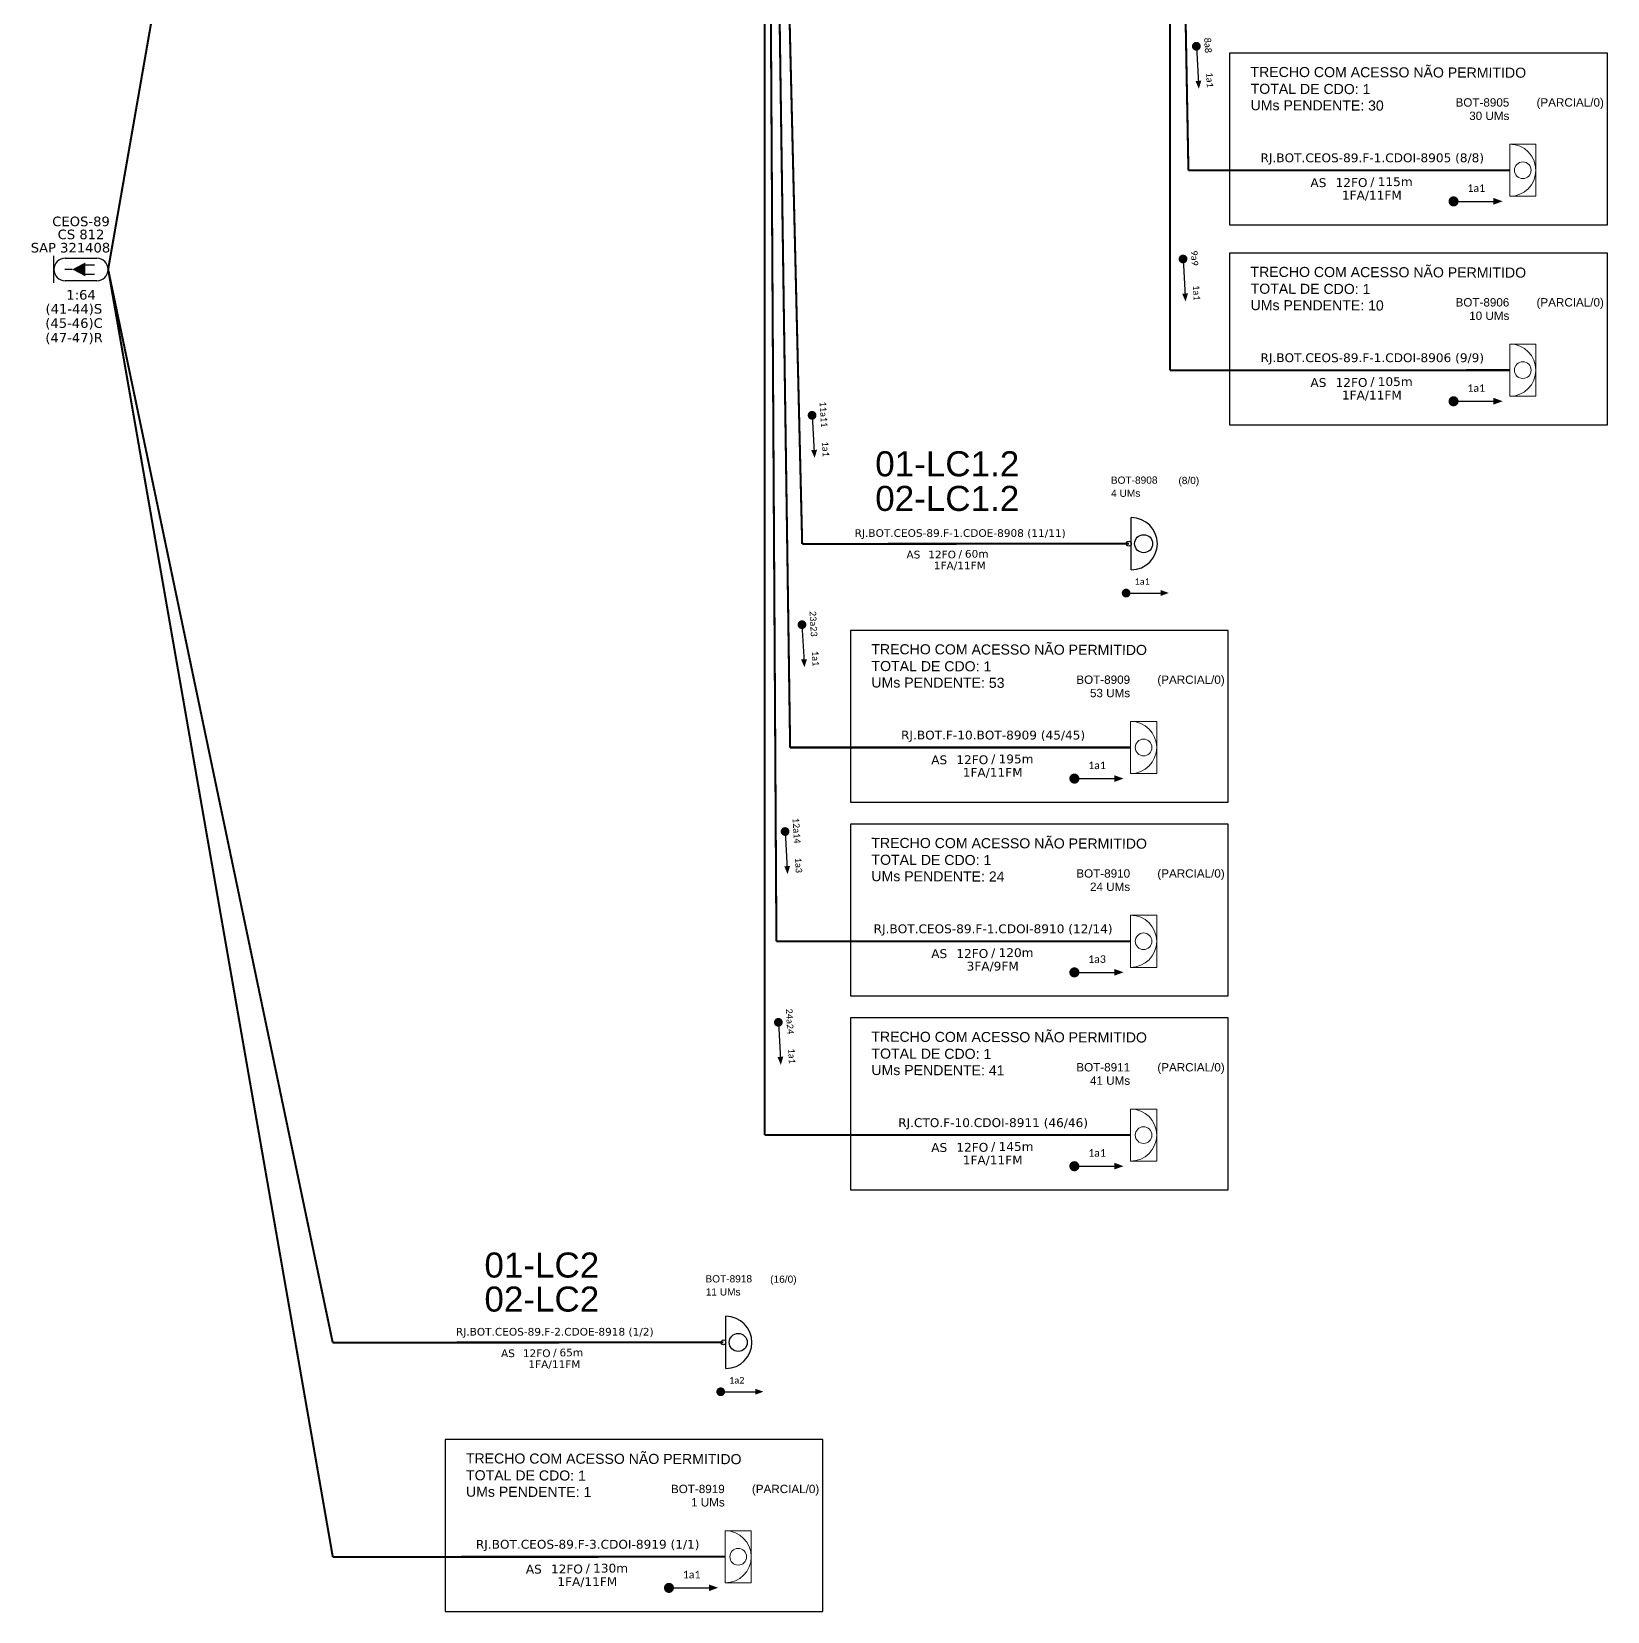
# Model space of a CAD drawing. Header units: millimetres. Extents: x 173500 to 235718, y 275831 to 364053.
# Drawn here: x 173500 to 209465, y 275831 to 311891 of the extents above; entities that cross this region are included whole.
import ezdxf
from ezdxf.enums import TextEntityAlignment as Align

# ---------------------------------------------------------------- set-up
doc = ezdxf.new("R2010")
doc.units = ezdxf.units.MM
doc.header["$LTSCALE"] = 0.1
doc.header["$MEASUREMENT"] = 0
for name, color, linetype, lineweight in [("20.0-LEGENDA DOS CDO'S", 1, 'Continuous', 0), ('20.1-CDO_INTERIOR', 1, 'Continuous', 0), ('20.2-CDO_POSTE', 1, 'Continuous', 5), ('40.1-ETIQUETAS', 1, 'Continuous', 20)]:
    doc.layers.add(name, color=color, linetype=linetype, lineweight=lineweight)
for name, color, linetype in [('20.4-CEOS', 1, 'Continuous'), ('CAP a instalar', 1, 'Continuous'), ('label_cabos', 7, 'Continuous'), ('LC1', 3, 'Continuous'), ('SETA', 7, 'Continuous')]:
    doc.layers.add(name, color=color, linetype=linetype)
doc.styles.add('ARIAL', font='arial.ttf')
doc.styles.add('siredit', font='verdana.ttf')
doc.styles.get("Standard").update_dxf_attribs({"font": 'arial.ttf'})
doc.linetypes.add('FENCELINE1', pattern='A,0.25,-0.1,[133,ltypeshp.shx,S=0.1,R=0,X=-0.1,Y=0],-0.1,1', length=1.45)

# ---------------------------------------------------------------- blocks, each defined once
blk = doc.blocks.new('CEOS_RP_CT_DRT')
at = {"layer": '20.4-CEOS', "color": 0}
for p, q in [((-4.54, 1.19), (-1.19, 1.19)), ((-1.19, -1.19), (-4.54, -1.19))]:
    blk.add_line(p, q, dxfattribs=at)
for points in [[(-5.73, -1.43), (-5.73, 1.44)], [(-3.79, 0), (-4.59, 0)], [(-2.47, 0.48), (-1.45, 0.48)], [(-2.47, -0.52), (-1.45, -0.52)]]:
    blk.add_lwpolyline(points, dxfattribs=at)
blk.add_lwpolyline([(-3.79, 0, 0, 1.47, 0), (-2.41, 0, 1.47, 1.47, 0)], format="xyseb", dxfattribs=at)
for centre, start, end in [((-4.54, 0), 90, 270), ((-1.19, 0), 270, 90)]:
    blk.add_arc(centre, 1.19, start, end, dxfattribs=at)
at = {"layer": '20.4-CEOS', "color": 7, "style": 'siredit'}
for tag, p in [('Nº_DA_CEOS', (-2.86, 5.6)), ('LOCAL', (-2.86, 4.24)), ('SAP', (-2.86, 2.78)), ('RACIO_SPLITAGEM', (-2.86, -1.88)), ('FIBRAS_SPLITTER', (-2.86, -3.58)), ('RESERVA_FINAIS', (-2.86, -6.39)), ('FIBRAS_TOP_C', (-2.86, -5.08))]:
    blk.add_attdef(tag, text='', height=1.01, dxfattribs=at).set_placement(p, align=Align.TOP_CENTER)
blk = doc.blocks.new('ETIQUETA_RS5F')
at = {"layer": '40.1-ETIQUETAS', "color": 0, "style": 'siredit'}
blk.add_text('/', height=1.5, dxfattribs=at).set_placement((1.55, -1.95), align=Align.MIDDLE_RIGHT)
for tag, p in [('ETIQUETA_R_SECUNDARIA', (1.18, 2.1)), ('ETIQUETA_R_PRIMARIA', (1.18, 4.1)), ('F_ATIVAS/F_MORTAS', (1.11, -4.24))]:
    blk.add_attdef(tag, text='', height=1.5, dxfattribs=at).set_placement(p, align=Align.MIDDLE_CENTER)
for tag, p in [('TIPO_CABO', (-6.62, -2.12)), ('CAP_CABO', (0.37, -2.09))]:
    blk.add_attdef(tag, text='', height=1.5, dxfattribs=at).set_placement(p, align=Align.MIDDLE_RIGHT)
blk.add_attdef('METROS', text='', height=1.5, dxfattribs=at).set_placement((2.11, -1.95), align=Align.MIDDLE_LEFT)
for tag, p in [('FUSÃO_1', (0.82, -8.39)), ('FUSÃO_2', (0.82, -10.6)), ('FUSÃO_3', (0.82, -12.93)), ('FUSÃO_4', (0.82, -15.14)), ('FUSÃO_5', (0.82, -17.16))]:
    blk.add_attdef(tag, text='', height=1.5, dxfattribs=at).set_placement(p, align=Align.CENTER)
blk = doc.blocks.new('CDOI_INT')
at = {"layer": '20.1-CDO_INTERIOR', "color": 0, "lineweight": 18}
blk.add_lwpolyline([(4.25, -4.25), (4.25, 4.25), (0, 4.25), (0, -4.25)], close=True, dxfattribs=at)
blk.add_circle((2.12, 0), 1.36, dxfattribs=at)
blk.add_arc((0, 0), 4.25, 270, 90, dxfattribs=at)
at = {"layer": "20.0-LEGENDA DOS CDO'S", "color": 0, "style": 'ARIAL'}
for tag, p in [('CDO_N', (-0.08, 10.38)), ('SPLITER_1', (21.18, 10.38)), ('SURVEY', (-0.08, 8.2)), ('SPLITER_2', (21.19, 8.68)), ('SAP', (-0.08, 6.23)), ('1:XX', (5.94, -2.22)), ('UMS', (5.94, -4.24))]:
    blk.add_attdef(tag, p, '', height=1.36, dxfattribs=at)
blk.add_attdef('FIBRAS_UTILIZADAS', text='', height=1.36, dxfattribs=at).set_placement((15.34, 10.38), align=Align.CENTER)
blk = doc.blocks.new('CDOE-TEXTO PADRÃO')
at = {"layer": "20.0-LEGENDA DOS CDO'S", "color": 0, "style": 'ARIAL'}
for tag, p in [('CDO_N', (0.49, 7.39)), ('CORDOALHA', (0.5, 4.33)), ('SAP', (0.51, 1.67)), ('SPLITER_1', (0.59, -0.91)), ('SPLITER_2', (0.6, -3.55)), ('(XX-XX_F)S', (0.54, -8.29)), ('(XX-XX_L)S', (0.55, -10.83)), ('UMS', (0.55, -13.15))]:
    blk.add_attdef(tag, p, '', height=1.7, rotation=0.118, dxfattribs=at)
blk.add_attdef('FIBRAS_UTILIZADAS', text='', height=1.7, rotation=0.118, dxfattribs=at).set_placement((19.77, 7.43), align=Align.CENTER)
blk = doc.blocks.new('CDOE POSTE_')
at = {"color": 1}
blk.add_line((12.92, -5.49), (-2.38, -5.49), dxfattribs=at)
for centre, radius in [((5.27, -1.86), 2.64), ((5.27, -6.2), 0.708)]:
    blk.add_circle(centre, radius, dxfattribs=at)
blk.add_arc((5.27, -5.49), 7.65, 0, 180, dxfattribs=at)

msp = doc.modelspace()

# ---------------------------------------------------------------- linework, layer by layer
for points, const_width in [([(200080, 311607, 1), (200086, 311507, 1)], 100), ([(205896, 308015, 1), (206011, 308015, 1)], 115), ([(199777, 306751, 1), (199782, 306651, 1)], 100), ([(205896, 303453, 1), (206011, 303453, 1)], 115), ([(191311, 303182, 1), (191316, 303082, 1)], 100), ([(198431, 299075, 1), (198531, 299075, 1)], 100), ([(191079, 298403, 1), (191085, 298303, 1)], 100), ([(197242, 294840, 1), (197357, 294840, 1)], 115), ([(190694, 293682, 1), (190700, 293582, 1)], 100), ([(197242, 290417, 1), (197357, 290417, 1)], 115), ([(190540, 289327, 1), (190545, 289227, 1)], 100), ([(197242, 285993, 1), (197357, 285993, 1)], 115), ([(189178, 280844, 1), (189278, 280844, 1)], 100), ([(187989, 276368, 1), (188104, 276368, 1)], 115)]:
    msp.add_lwpolyline(points, format="xyb", close=True, dxfattribs=dict(const_width=const_width))
at = {"color": 3}
for points in [[(200842, 307478), (209465, 307478), (209465, 311400), (200842, 311400)], [(200842, 302915), (209465, 302915), (209465, 306837), (200842, 306837)], [(192188, 294302), (200810, 294302), (200810, 298224), (192188, 298224)], [(192188, 289880), (200810, 289880), (200810, 293802), (192188, 293802)], [(192188, 285456), (200810, 285456), (200810, 289378), (192188, 289378)], [(182935, 275831), (191558, 275831), (191558, 279753), (182935, 279753)]]:
    msp.add_lwpolyline(points, close=True, dxfattribs=at)
at = {"layer": 'CAP a instalar', "linetype": 'FENCELINE1', "ltscale": 7, "const_width": 46.7}
for points in [[(175247, 306463), (180372, 335852)], [(191087, 300197), (190231, 335863)], [(175247, 306463), (180372, 281967)], [(191087, 300197), (198543, 300202)], [(180372, 281967), (189290, 281971)]]:
    msp.add_lwpolyline(points, dxfattribs=at)
at = {"layer": 'CAP a instalar', "color": 8, "linetype": 'FENCELINE1', "ltscale": 7, "const_width": 46.7}
for points in [[(190229, 286703), (190231, 335863)], [(190231, 335863), (190499, 291123)], [(190812, 295550), (190231, 335863)], [(199483, 331097), (199484, 304158)], [(199902, 308721), (199486, 331139)], [(199902, 308721), (207237, 308726)], [(180374, 277075), (175247, 306463)], [(199484, 304158), (207237, 304163)], [(190812, 295550), (198583, 295550)], [(190499, 291123), (198583, 291127)], [(190229, 286703), (198583, 286703)], [(180372, 277075), (189330, 277078)]]:
    msp.add_lwpolyline(points, dxfattribs=at)
at = {"layer": 'SETA'}
for points in [[(200083, 311557), (200132, 310699)], [(205953, 308015), (206943, 308015)], [(199780, 306701), (199829, 305843)], [(205953, 303453), (206943, 303453)], [(191313, 303132), (191363, 302273)], [(198481, 299075), (199341, 299075)], [(191082, 298353), (191131, 297495)], [(197299, 294840), (198289, 294840)], [(190697, 293632), (190746, 292774)], [(197299, 290417), (198289, 290417)], [(190543, 289277), (190592, 288419)], [(197299, 285993), (198289, 285993)], [(189228, 280844), (190088, 280844)], [(188046, 276368), (189036, 276368)]]:
    msp.add_lwpolyline(points, dxfattribs=at)
for points in [[(200196, 310771), (200140, 310585), (200063, 310764)], [(206864, 308094), (207075, 308017), (206864, 307940)], [(199893, 305915), (199837, 305729), (199760, 305908)], [(206864, 303531), (207075, 303454), (206864, 303377)], [(191427, 302346), (191371, 302159), (191293, 302338)], [(199272, 299143), (199455, 299077), (199272, 299010)], [(191195, 297567), (191139, 297381), (191062, 297560)], [(198210, 294918), (198421, 294841), (198210, 294764)], [(190810, 292846), (190754, 292660), (190677, 292839)], [(198210, 290495), (198421, 290419), (198210, 290342)], [(190656, 288492), (190600, 288305), (190523, 288484)], [(198210, 286071), (198421, 285994), (198210, 285918)], [(190019, 280912), (190202, 280846), (190019, 280779)], [(188957, 276446), (189168, 276370), (188957, 276293)]]:
    msp.add_solid(points, dxfattribs=at)

# ---------------------------------------------------------------- block references
at = {"layer": '20.2-CDO_POSTE', "color": 8}
ref = msp.add_blockref('CDOI_INT', (207237, 308726), dxfattribs=dict(at, xscale=139.9564310393651, yscale=139.9564310393651, zscale=139.9564310393651))
ref.add_attrib('CDO_N', 'BOT-8905', dxfattribs={"layer": "20.0-LEGENDA DOS CDO'S", "color": 0, "height": 190.4, "style": 'ARIAL'}).set_placement((207226, 310179), align=Align.RIGHT)
ref.add_attrib('FIBRAS_UTILIZADAS', '(PARCIAL/0)', dxfattribs={"layer": "20.0-LEGENDA DOS CDO'S", "color": 0, "height": 190.38, "style": 'ARIAL'}).set_placement((209384, 310179), align=Align.RIGHT)
ref.add_attrib('SURVEY', '30 UMs', dxfattribs={"layer": "20.0-LEGENDA DOS CDO'S", "color": 0, "height": 190.4, "style": 'ARIAL'}).set_placement((207227, 309873), align=Align.RIGHT)
ref = msp.add_blockref('CDOI_INT', (207237, 304163), dxfattribs=dict(at, xscale=139.9564310393651, yscale=139.9564310393651, zscale=139.9564310393651))
ref.add_attrib('CDO_N', 'BOT-8906', dxfattribs={"layer": "20.0-LEGENDA DOS CDO'S", "color": 0, "height": 190.4, "style": 'ARIAL'}).set_placement((207226, 305616), align=Align.RIGHT)
ref.add_attrib('FIBRAS_UTILIZADAS', '(PARCIAL/0)', dxfattribs={"layer": "20.0-LEGENDA DOS CDO'S", "color": 0, "height": 190.38, "style": 'ARIAL'}).set_placement((209384, 305616), align=Align.RIGHT)
ref.add_attrib('SURVEY', '10 UMs', dxfattribs={"layer": "20.0-LEGENDA DOS CDO'S", "color": 0, "height": 190.4, "style": 'ARIAL'}).set_placement((207227, 305310), align=Align.RIGHT)
at = {"layer": '20.2-CDO_POSTE'}
ref = msp.add_blockref('CDOE-TEXTO PADRÃO', (198841, 300463), dxfattribs=dict(at, xscale=97.20000028610228, yscale=97.20000028610228, zscale=97.20000028610228))
ref.add_attrib('CDO_N', 'BOT-8908', (198132, 301569), dxfattribs={"layer": "20.0-LEGENDA DOS CDO'S", "color": 0, "height": 165.2, "rotation": 0.118, "style": 'ARIAL'})
ref.add_attrib('CORDOALHA', '4 UMs', (198138, 301271), dxfattribs={"layer": "20.0-LEGENDA DOS CDO'S", "color": 0, "height": 165.2, "rotation": 0.118, "style": 'ARIAL'})
ref.add_attrib('FIBRAS_UTILIZADAS', '       (8/0)', dxfattribs={"layer": "20.0-LEGENDA DOS CDO'S", "color": 0, "height": 165.23, "rotation": 0.118, "style": 'ARIAL'}).set_placement((199687, 301562), align=Align.CENTER)
at = {"layer": '20.2-CDO_POSTE', "color": 8}
ref = msp.add_blockref('CDOI_INT', (198583, 295550), dxfattribs=dict(at, xscale=139.9564310393651, yscale=139.9564310393651, zscale=139.9564310393651))
ref.add_attrib('CDO_N', 'BOT-8909', dxfattribs={"layer": "20.0-LEGENDA DOS CDO'S", "color": 0, "height": 190.4, "style": 'ARIAL'}).set_placement((198571, 297003), align=Align.RIGHT)
ref.add_attrib('FIBRAS_UTILIZADAS', '(PARCIAL/0)', dxfattribs={"layer": "20.0-LEGENDA DOS CDO'S", "color": 0, "height": 190.38, "style": 'ARIAL'}).set_placement((200730, 297003), align=Align.RIGHT)
ref.add_attrib('SURVEY', '53 UMs', dxfattribs={"layer": "20.0-LEGENDA DOS CDO'S", "color": 0, "height": 190.4, "style": 'ARIAL'}).set_placement((198572, 296698), align=Align.RIGHT)
ref = msp.add_blockref('CDOI_INT', (198583, 291127), dxfattribs=dict(at, xscale=139.9564310393651, yscale=139.9564310393651, zscale=139.9564310393651))
ref.add_attrib('CDO_N', 'BOT-8910', dxfattribs={"layer": "20.0-LEGENDA DOS CDO'S", "color": 0, "height": 190.4, "style": 'ARIAL'}).set_placement((198571, 292580), align=Align.RIGHT)
ref.add_attrib('FIBRAS_UTILIZADAS', '(PARCIAL/0)', dxfattribs={"layer": "20.0-LEGENDA DOS CDO'S", "color": 0, "height": 190.38, "style": 'ARIAL'}).set_placement((200730, 292580), align=Align.RIGHT)
ref.add_attrib('SURVEY', '24 UMs', dxfattribs={"layer": "20.0-LEGENDA DOS CDO'S", "color": 0, "height": 190.4, "style": 'ARIAL'}).set_placement((198572, 292275), align=Align.RIGHT)
ref = msp.add_blockref('CDOI_INT', (198583, 286703), dxfattribs=dict(at, xscale=139.9564310393651, yscale=139.9564310393651, zscale=139.9564310393651))
ref.add_attrib('CDO_N', 'BOT-8911', dxfattribs={"layer": "20.0-LEGENDA DOS CDO'S", "color": 0, "height": 190.4, "style": 'ARIAL'}).set_placement((198571, 288156), align=Align.RIGHT)
ref.add_attrib('FIBRAS_UTILIZADAS', '(PARCIAL/0)', dxfattribs={"layer": "20.0-LEGENDA DOS CDO'S", "color": 0, "height": 190.38, "style": 'ARIAL'}).set_placement((200730, 288156), align=Align.RIGHT)
ref.add_attrib('SURVEY', '41 UMs', dxfattribs={"layer": "20.0-LEGENDA DOS CDO'S", "color": 0, "height": 190.4, "style": 'ARIAL'}).set_placement((198572, 287851), align=Align.RIGHT)
at = {"layer": '20.2-CDO_POSTE'}
ref = msp.add_blockref('CDOE-TEXTO PADRÃO', (189589, 282232), dxfattribs=dict(at, xscale=97.20000028610228, yscale=97.20000028610228, zscale=97.20000028610228))
ref.add_attrib('CDO_N', 'BOT-8918', (188879, 283339), dxfattribs={"layer": "20.0-LEGENDA DOS CDO'S", "color": 0, "height": 165.2, "rotation": 0.118, "style": 'ARIAL'})
ref.add_attrib('CORDOALHA', '11 UMs', (188886, 283041), dxfattribs={"layer": "20.0-LEGENDA DOS CDO'S", "color": 0, "height": 165.2, "rotation": 0.118, "style": 'ARIAL'})
ref.add_attrib('FIBRAS_UTILIZADAS', '       (16/0)', dxfattribs={"layer": "20.0-LEGENDA DOS CDO'S", "color": 0, "height": 165.23, "rotation": 0.118, "style": 'ARIAL'}).set_placement((190434, 283331), align=Align.CENTER)
at = {"layer": '20.2-CDO_POSTE', "color": 8}
ref = msp.add_blockref('CDOI_INT', (189330, 277078), dxfattribs=dict(at, xscale=139.9564310393651, yscale=139.9564310393651, zscale=139.9564310393651))
ref.add_attrib('CDO_N', 'BOT-8919', dxfattribs={"layer": "20.0-LEGENDA DOS CDO'S", "color": 0, "height": 190.4, "style": 'ARIAL'}).set_placement((189319, 278531), align=Align.RIGHT)
ref.add_attrib('FIBRAS_UTILIZADAS', '(PARCIAL/0)', dxfattribs={"layer": "20.0-LEGENDA DOS CDO'S", "color": 0, "height": 190.38, "style": 'ARIAL'}).set_placement((191477, 278531), align=Align.RIGHT)
ref.add_attrib('SURVEY', '1 UMs', dxfattribs={"layer": "20.0-LEGENDA DOS CDO'S", "color": 0, "height": 190.4, "style": 'ARIAL'}).set_placement((189319, 278226), align=Align.RIGHT)
at = {"layer": '20.4-CEOS'}
ref = msp.add_blockref('CEOS_RP_CT_DRT', (175247, 306463), dxfattribs=dict(at, xscale=216.1665797233581, yscale=216.1665797233581, zscale=216.1665791999999))
ref.add_attrib('Nº_DA_CEOS', 'CEOS-89', dxfattribs={"color": 7, "height": 218.3, "style": 'siredit'}).set_placement((174628, 307668), align=Align.TOP_CENTER)
ref.add_attrib('LOCAL', 'CS 812', dxfattribs={"color": 7, "height": 218.3, "style": 'siredit'}).set_placement((174628, 307371), align=Align.TOP_CENTER)
ref.add_attrib('SAP', 'SAP 321408', dxfattribs={"color": 7, "height": 218.3, "style": 'siredit'}).set_placement((174387, 307068), align=Align.TOP_CENTER)
ref.add_attrib('RACIO_SPLITAGEM', '1:64', dxfattribs={"color": 7, "height": 218.3, "style": 'siredit'}).set_placement((174628, 305992), align=Align.TOP_CENTER)
ref.add_attrib('FIBRAS_SPLITTER', '(41-44)S', dxfattribs={"color": 7, "height": 218.3, "style": 'siredit'}).set_placement((174464, 305672), align=Align.TOP_CENTER)
ref.add_attrib('FIBRAS_TOP_C', '(45-46)C', dxfattribs={"color": 7, "height": 218.3, "style": 'siredit'}).set_placement((174469, 305347), align=Align.TOP_CENTER)
ref.add_attrib('RESERVA_FINAIS', '(47-47)R', dxfattribs={"color": 7, "height": 218.3, "style": 'siredit'}).set_placement((174469, 305013), align=Align.TOP_CENTER)
at = {"layer": '40.1-ETIQUETAS', "color": 8}
ref = msp.add_blockref('ETIQUETA_RS5F', (203939, 308727), dxfattribs=dict(at, xscale=134.3121571686958, yscale=134.3121571686958, zscale=134.3121571686958))
ref.add_attrib('ETIQUETA_R_SECUNDARIA', 'RJ.BOT.CEOS-89.F-1.CDOI-8905 (8/8)', dxfattribs={"color": 0, "height": 201.47, "style": 'siredit'}).set_placement((204098, 309010), align=Align.MIDDLE_CENTER)
ref.add_attrib('TIPO_CABO', 'AS', dxfattribs={"color": 0, "height": 201.5, "style": 'siredit'}).set_placement((203051, 308443), align=Align.MIDDLE_RIGHT)
ref.add_attrib('CAP_CABO', '12FO', dxfattribs={"color": 0, "height": 201.5, "style": 'siredit'}).set_placement((203989, 308446), align=Align.MIDDLE_RIGHT)
ref.add_attrib('METROS', '115m ', dxfattribs={"color": 0, "height": 201.5, "style": 'siredit'}).set_placement((204223, 308465), align=Align.MIDDLE_LEFT)
ref.add_attrib('F_ATIVAS/F_MORTAS', '1FA/11FM', dxfattribs={"color": 0, "height": 201.5, "style": 'siredit'}).set_placement((204089, 308157), align=Align.MIDDLE_CENTER)
ref = msp.add_blockref('ETIQUETA_RS5F', (203939, 304165), dxfattribs=dict(at, xscale=134.3121571686958, yscale=134.3121571686958, zscale=134.3121571686958))
ref.add_attrib('ETIQUETA_R_SECUNDARIA', 'RJ.BOT.CEOS-89.F-1.CDOI-8906 (9/9)', dxfattribs={"color": 0, "height": 201.47, "style": 'siredit'}).set_placement((204098, 304447), align=Align.MIDDLE_CENTER)
ref.add_attrib('TIPO_CABO', 'AS', dxfattribs={"color": 0, "height": 201.5, "style": 'siredit'}).set_placement((203051, 303880), align=Align.MIDDLE_RIGHT)
ref.add_attrib('CAP_CABO', '12FO', dxfattribs={"color": 0, "height": 201.5, "style": 'siredit'}).set_placement((203989, 303883), align=Align.MIDDLE_RIGHT)
ref.add_attrib('METROS', '105m ', dxfattribs={"color": 0, "height": 201.5, "style": 'siredit'}).set_placement((204223, 303902), align=Align.MIDDLE_LEFT)
ref.add_attrib('F_ATIVAS/F_MORTAS', '1FA/11FM', dxfattribs={"color": 0, "height": 201.5, "style": 'siredit'}).set_placement((204089, 303594), align=Align.MIDDLE_CENTER)
at = {"layer": '40.1-ETIQUETAS'}
ref = msp.add_blockref('ETIQUETA_RS5F', (194555, 300199), dxfattribs=dict(at, xscale=116.639998499977, yscale=116.639998499977, zscale=116.639998499977))
ref.add_attrib('ETIQUETA_R_SECUNDARIA', 'RJ.BOT.CEOS-89.F-1.CDOE-8908 (11/11)', dxfattribs={"color": 0, "height": 174.96, "style": 'siredit'}).set_placement((194693, 300445), align=Align.MIDDLE_CENTER)
ref.add_attrib('TIPO_CABO', 'AS', dxfattribs={"color": 0, "height": 175, "style": 'siredit'}).set_placement((193783, 299953), align=Align.MIDDLE_RIGHT)
ref.add_attrib('CAP_CABO', '12FO', dxfattribs={"color": 0, "height": 175, "style": 'siredit'}).set_placement((194597, 299955), align=Align.MIDDLE_RIGHT)
ref.add_attrib('METROS', '60m', dxfattribs={"color": 0, "height": 175, "style": 'siredit'}).set_placement((194801, 299971), align=Align.MIDDLE_LEFT)
ref.add_attrib('F_ATIVAS/F_MORTAS', '1FA/11FM', dxfattribs={"color": 0, "height": 175, "style": 'siredit'}).set_placement((194684, 299704), align=Align.MIDDLE_CENTER)
at = {"layer": '40.1-ETIQUETAS', "color": 8}
ref = msp.add_blockref('ETIQUETA_RS5F', (195285, 295552), dxfattribs=dict(at, xscale=134.3121571686958, yscale=134.3121571686958, zscale=134.3121571686958))
ref.add_attrib('ETIQUETA_R_SECUNDARIA', 'RJ.BOT.F-10.BOT-8909 (45/45)', dxfattribs={"color": 0, "height": 201.47, "style": 'siredit'}).set_placement((195444, 295834), align=Align.MIDDLE_CENTER)
ref.add_attrib('TIPO_CABO', 'AS', dxfattribs={"color": 0, "height": 201.5, "style": 'siredit'}).set_placement((194397, 295268), align=Align.MIDDLE_RIGHT)
ref.add_attrib('CAP_CABO', '12FO', dxfattribs={"color": 0, "height": 201.5, "style": 'siredit'}).set_placement((195334, 295271), align=Align.MIDDLE_RIGHT)
ref.add_attrib('METROS', '195m ', dxfattribs={"color": 0, "height": 201.5, "style": 'siredit'}).set_placement((195569, 295289), align=Align.MIDDLE_LEFT)
ref.add_attrib('F_ATIVAS/F_MORTAS', '1FA/11FM', dxfattribs={"color": 0, "height": 201.5, "style": 'siredit'}).set_placement((195435, 294982), align=Align.MIDDLE_CENTER)
ref = msp.add_blockref('ETIQUETA_RS5F', (195285, 291129), dxfattribs=dict(at, xscale=134.3121571686958, yscale=134.3121571686958, zscale=134.3121571686958))
ref.add_attrib('ETIQUETA_R_SECUNDARIA', 'RJ.BOT.CEOS-89.F-1.CDOI-8910 (12/14)', dxfattribs={"color": 0, "height": 201.47, "style": 'siredit'}).set_placement((195444, 291412), align=Align.MIDDLE_CENTER)
ref.add_attrib('TIPO_CABO', 'AS', dxfattribs={"color": 0, "height": 201.5, "style": 'siredit'}).set_placement((194397, 290845), align=Align.MIDDLE_RIGHT)
ref.add_attrib('CAP_CABO', '12FO', dxfattribs={"color": 0, "height": 201.5, "style": 'siredit'}).set_placement((195334, 290848), align=Align.MIDDLE_RIGHT)
ref.add_attrib('METROS', '120m ', dxfattribs={"color": 0, "height": 201.5, "style": 'siredit'}).set_placement((195569, 290867), align=Align.MIDDLE_LEFT)
ref.add_attrib('F_ATIVAS/F_MORTAS', '3FA/9FM', dxfattribs={"color": 0, "height": 201.5, "style": 'siredit'}).set_placement((195435, 290559), align=Align.MIDDLE_CENTER)
ref = msp.add_blockref('ETIQUETA_RS5F', (195285, 286705), dxfattribs=dict(at, xscale=134.3121571686958, yscale=134.3121571686958, zscale=134.3121571686958))
ref.add_attrib('ETIQUETA_R_SECUNDARIA', 'RJ.CTO.F-10.CDOI-8911 (46/46)', dxfattribs={"color": 0, "height": 201.47, "style": 'siredit'}).set_placement((195444, 286987), align=Align.MIDDLE_CENTER)
ref.add_attrib('TIPO_CABO', 'AS', dxfattribs={"color": 0, "height": 201.5, "style": 'siredit'}).set_placement((194397, 286421), align=Align.MIDDLE_RIGHT)
ref.add_attrib('CAP_CABO', '12FO', dxfattribs={"color": 0, "height": 201.5, "style": 'siredit'}).set_placement((195334, 286424), align=Align.MIDDLE_RIGHT)
ref.add_attrib('METROS', '145m ', dxfattribs={"color": 0, "height": 201.5, "style": 'siredit'}).set_placement((195569, 286442), align=Align.MIDDLE_LEFT)
ref.add_attrib('F_ATIVAS/F_MORTAS', '1FA/11FM', dxfattribs={"color": 0, "height": 201.5, "style": 'siredit'}).set_placement((195435, 286135), align=Align.MIDDLE_CENTER)
at = {"layer": '40.1-ETIQUETAS'}
ref = msp.add_blockref('ETIQUETA_RS5F', (185302, 281969), dxfattribs=dict(at, xscale=116.639998499977, yscale=116.639998499977, zscale=116.639998499977))
ref.add_attrib('ETIQUETA_R_SECUNDARIA', 'RJ.BOT.CEOS-89.F-2.CDOE-8918 (1/2)', dxfattribs={"color": 0, "height": 174.96, "style": 'siredit'}).set_placement((185440, 282214), align=Align.MIDDLE_CENTER)
ref.add_attrib('TIPO_CABO', 'AS', dxfattribs={"color": 0, "height": 175, "style": 'siredit'}).set_placement((184530, 281722), align=Align.MIDDLE_RIGHT)
ref.add_attrib('CAP_CABO', '12FO', dxfattribs={"color": 0, "height": 175, "style": 'siredit'}).set_placement((185344, 281724), align=Align.MIDDLE_RIGHT)
ref.add_attrib('METROS', '65m', dxfattribs={"color": 0, "height": 175, "style": 'siredit'}).set_placement((185548, 281741), align=Align.MIDDLE_LEFT)
ref.add_attrib('F_ATIVAS/F_MORTAS', '1FA/11FM', dxfattribs={"color": 0, "height": 175, "style": 'siredit'}).set_placement((185431, 281473), align=Align.MIDDLE_CENTER)
at = {"layer": '40.1-ETIQUETAS', "color": 8}
ref = msp.add_blockref('ETIQUETA_RS5F', (186032, 277080), dxfattribs=dict(at, xscale=134.3121571686958, yscale=134.3121571686958, zscale=134.3121571686958))
ref.add_attrib('ETIQUETA_R_SECUNDARIA', 'RJ.BOT.CEOS-89.F-3.CDOI-8919 (1/1)', dxfattribs={"color": 0, "height": 201.47, "style": 'siredit'}).set_placement((186191, 277363), align=Align.MIDDLE_CENTER)
ref.add_attrib('TIPO_CABO', 'AS', dxfattribs={"color": 0, "height": 201.5, "style": 'siredit'}).set_placement((185144, 276796), align=Align.MIDDLE_RIGHT)
ref.add_attrib('CAP_CABO', '12FO', dxfattribs={"color": 0, "height": 201.5, "style": 'siredit'}).set_placement((186082, 276799), align=Align.MIDDLE_RIGHT)
ref.add_attrib('METROS', '130m ', dxfattribs={"color": 0, "height": 201.5, "style": 'siredit'}).set_placement((186316, 276818), align=Align.MIDDLE_LEFT)
ref.add_attrib('F_ATIVAS/F_MORTAS', '1FA/11FM', dxfattribs={"color": 0, "height": 201.5, "style": 'siredit'}).set_placement((186182, 276510), align=Align.MIDDLE_CENTER)
at = {"layer": 'label_cabos', "xscale": 77.75999903678894, "yscale": 77.75999903678894, "zscale": 77.75999903678894, "rotation": 270}
for p in [(199025, 300612), (189772, 282381)]:
    msp.add_blockref('CDOE POSTE_', p, dxfattribs=at)

# ---------------------------------------------------------------- texts
at = {"color": 3, "style": 'ARIAL'}
for s, p in [('TRECHO COM ACESSO NÃO PERMITIDO', (201318, 310856)), ('TOTAL DE CDO: 1', (201322, 310471)), ('UMs PENDENTE: 30', (201321, 310096)), ('TRECHO COM ACESSO NÃO PERMITIDO', (201318, 306293)), ('TOTAL DE CDO: 1', (201322, 305908)), ('UMs PENDENTE: 10', (201321, 305533)), ('TRECHO COM ACESSO NÃO PERMITIDO', (192664, 297680)), ('TOTAL DE CDO: 1', (192668, 297295)), ('UMs PENDENTE: 53', (192666, 296920)), ('TRECHO COM ACESSO NÃO PERMITIDO', (192664, 293258)), ('TOTAL DE CDO: 1', (192668, 292873)), ('UMs PENDENTE: 24', (192666, 292498)), ('TRECHO COM ACESSO NÃO PERMITIDO', (192664, 288834)), ('TOTAL DE CDO: 1', (192668, 288449)), ('UMs PENDENTE: 41', (192666, 288074)), ('TRECHO COM ACESSO NÃO PERMITIDO', (183411, 279209)), ('TOTAL DE CDO: 1', (183415, 278824)), ('UMs PENDENTE: 1', (183414, 278449))]:
    msp.add_text(s, height=230.3, rotation=359.8314, dxfattribs=at).set_placement(p)
at = {"char_height": 150, "width": 2535.88, "attachment_point": 5, "rotation": 273.2857}
for s, insert in [('\\C7;\\fCalibri|b0|i0|c0|p34;8a8', (200345, 311577)), ('\\C7;\\fCalibri|b0|i0|c0|p34;1a1', (200390, 310785)), ('\\C7;\\fCalibri|b0|i0|c0|p34;9a9', (200042, 306721)), ('\\C7;\\fCalibri|b0|i0|c0|p34;1a1', (200087, 305929)), ('\\C7;\\fCalibri|b0|i0|c0|p34;11a11', (191575, 303152)), ('\\C7;\\fCalibri|b0|i0|c0|p34;1a1', (191621, 302360)), ('{\\fCalibri|b0|i0|c0|p34;\\C7;23a23}', (191344, 298373)), ('\\C7;\\fCalibri|b0|i0|c0|p34;1a1', (191390, 297581)), ('\\C7;\\fCalibri|b0|i0|c0|p34;12a14', (190959, 293652)), ('{\\fCalibri|b0|i0|c0|p34;\\C7;1a3}', (191004, 292860)), ('{\\fCalibri|b0|i0|c0|p34;\\C7;24a24}', (190805, 289297)), ('\\C7;\\fCalibri|b0|i0|c0|p34;1a1', (190850, 288505))]:
    msp.add_mtext(s, dxfattribs=dict(at, insert=insert))
at = {"attachment_point": 5}
for s, insert, char_height, width in [('\\C7;\\fCalibri|b0|i0|c0|p34;1a1', (206471, 308318), 172.73, 2920.09), ('\\C7;\\fCalibri|b0|i0|c0|p34;1a1', (206471, 303755), 172.73, 2920.09), ('\\C7;\\fCalibri|b0|i0|c0|p34;1a1', (198847, 299338), 150, 2535.88), ('\\C7;\\fCalibri|b0|i0|c0|p34;1a1', (197817, 295142), 172.73, 2920.09), ('\\C7;\\fCalibri|b0|i0|c0|p34;1a3', (197817, 290719), 172.73, 2920.09), ('\\C7;\\fCalibri|b0|i0|c0|p34;1a1', (197817, 286295), 172.73, 2920.09), ('\\C7;\\fCalibri|b0|i0|c0|p34;1a2', (189594, 281107), 150, 2535.88), ('\\C7;\\fCalibri|b0|i0|c0|p34;1a1', (188564, 276671), 172.73, 2920.09)]:
    msp.add_mtext(s, dxfattribs=dict(at, insert=insert, char_height=char_height, width=width))
at = {"layer": 'LC1'}
for s, p in [('01-LC1.2', (194398, 302026)), ('02-LC1.2', (194398, 301236)), ('01-LC2', (185145, 283737)), ('02-LC2', (185145, 282960))]:
    msp.add_text(s, height=572.1, dxfattribs=at).set_placement(p, align=Align.MIDDLE_CENTER)

doc.saveas('drawing.dxf')
